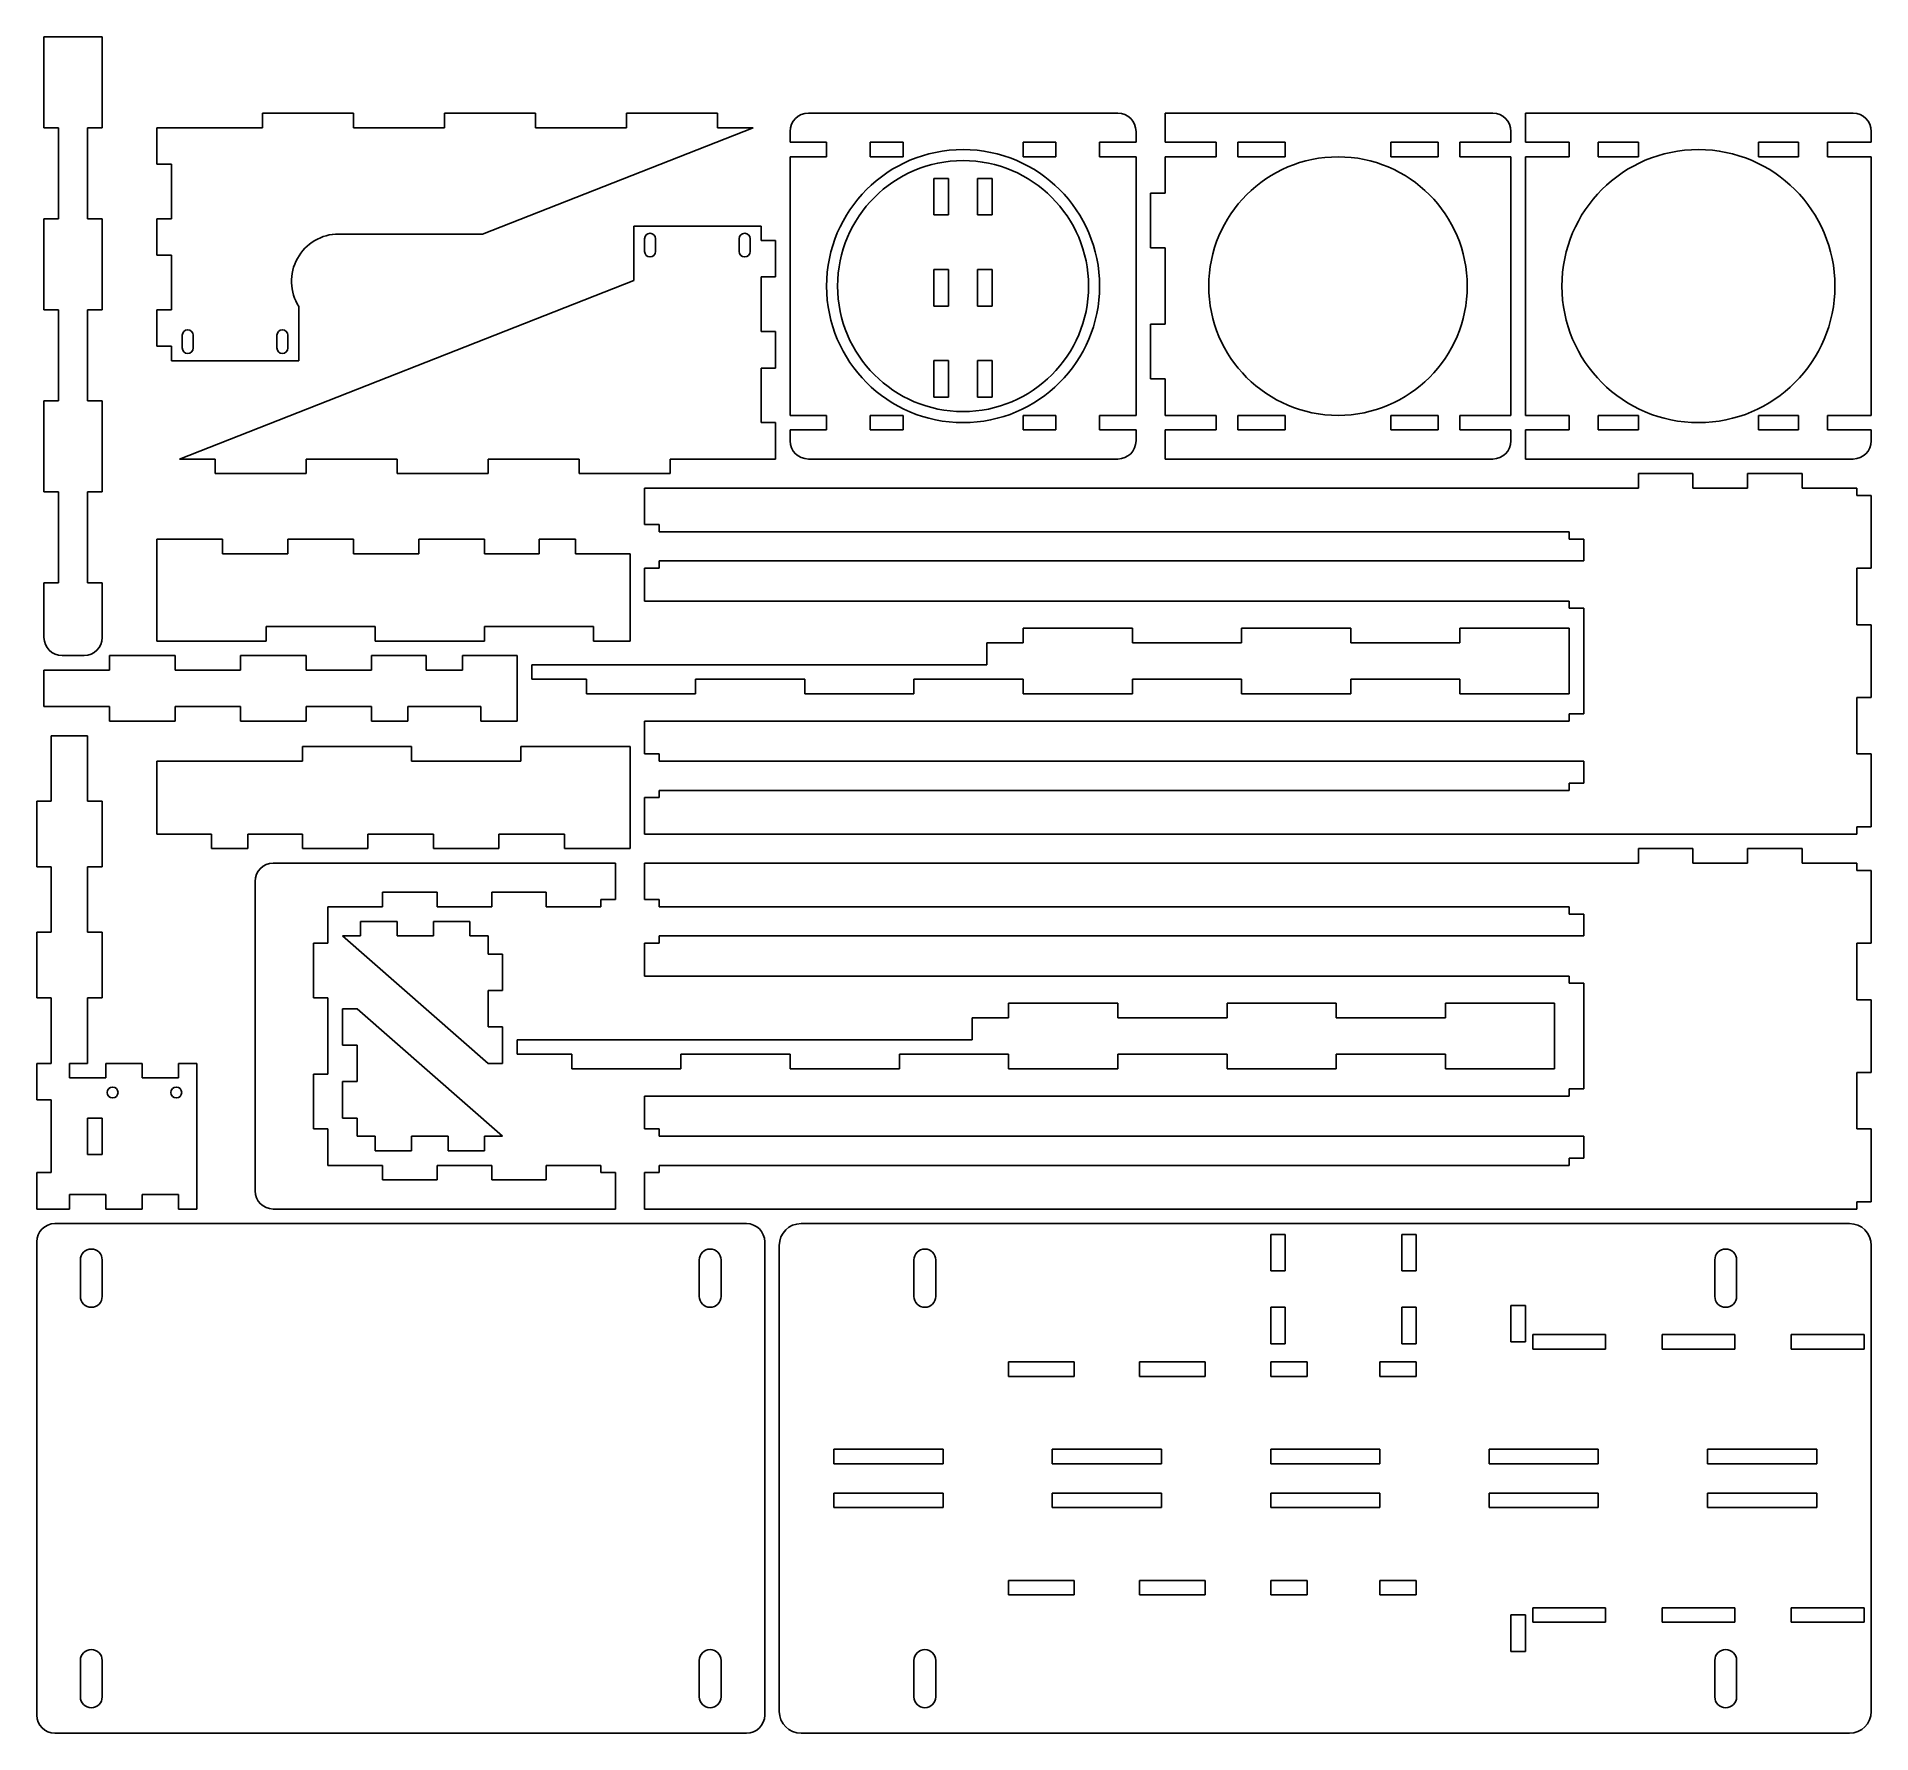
# Model space of a CAD drawing. Header units: millimetres. Extents: x -251 to 253, y -70 to 396.
import ezdxf

# ---------------------------------------------------------------- set-up
doc = ezdxf.new("R2010")
doc.units = ezdxf.units.MM

msp = doc.modelspace()

# ---------------------------------------------------------------- linework, layer by layer
at = {"color": 7, "linetype": 'Continuous', "lineweight": 25}
for p, q in [((-233.28, 395.93), (-249.28, 395.93)), ((-249.28, 395.93), (-249.28, 370.93)), ((-233.28, 370.93), (-233.28, 395.93)), ((-189.28, 374.93), (-164.28, 374.93)), ((-189.28, 374.93), (-189.28, 370.93)), ((-164.28, 370.93), (-164.28, 374.93)), ((-139.28, 374.93), (-114.28, 374.93)), ((-139.28, 374.93), (-139.28, 370.93)), ((-114.28, 370.93), (-114.28, 374.93)), ((-89.28, 374.93), (-64.28, 374.93)), ((-89.28, 374.93), (-89.28, 370.93)), ((-64.28, 370.93), (-64.28, 374.93)), ((45.72, 374.93), (-39.28, 374.93)), ((148.72, 374.93), (58.72, 374.93)), ((58.72, 374.93), (58.72, 366.93)), ((247.72, 374.93), (157.72, 374.93)), ((157.72, 374.93), (157.72, 366.93)), ((-245.28, 370.93), (-249.28, 370.93)), ((-245.28, 345.93), (-245.28, 370.93)), ((-237.28, 345.93), (-237.28, 370.93)), ((-237.28, 370.93), (-233.28, 370.93)), ((-189.28, 370.93), (-218.28, 370.93)), ((-218.28, 360.93), (-218.28, 370.93)), ((-139.28, 370.93), (-164.28, 370.93)), ((-54.47, 370.93), (-128.85, 341.73)), ((-89.28, 370.93), (-114.28, 370.93)), ((-54.47, 370.93), (-64.28, 370.93)), ((-44.28, 369.93), (-44.28, 366.93)), ((50.72, 366.93), (50.72, 369.93)), ((153.72, 366.93), (153.72, 369.93)), ((252.72, 366.93), (252.72, 369.93)), ((-44.28, 366.93), (-34.28, 366.93)), ((-34.28, 362.93), (-44.28, 362.93)), ((-44.28, 362.93), (-44.28, 291.93)), ((-34.28, 362.93), (-34.28, 366.93)), ((-22.28, 362.93), (-22.28, 366.93)), ((-13.28, 366.93), (-22.28, 366.93)), ((-13.28, 362.93), (-22.28, 362.93)), ((-13.28, 362.93), (-13.28, 366.93)), ((19.72, 362.93), (19.72, 366.93)), ((19.72, 366.93), (28.72, 366.93)), ((28.72, 362.93), (19.72, 362.93)), ((28.72, 362.93), (28.72, 366.93)), ((40.72, 362.93), (40.72, 366.93)), ((50.72, 366.93), (40.72, 366.93)), ((50.72, 362.93), (40.72, 362.93)), ((50.72, 291.93), (50.72, 362.93)), ((58.72, 366.93), (72.72, 366.93)), ((72.72, 362.93), (58.72, 362.93)), ((58.72, 362.93), (58.72, 352.93)), ((72.72, 362.93), (72.72, 366.93)), ((78.72, 362.93), (78.72, 366.93)), ((91.72, 366.93), (78.72, 366.93)), ((91.72, 362.93), (78.72, 362.93)), ((91.72, 362.93), (91.72, 366.93)), ((120.72, 362.93), (120.72, 366.93)), ((120.72, 366.93), (133.72, 366.93)), ((133.72, 362.93), (120.72, 362.93)), ((133.72, 362.93), (133.72, 366.93)), ((139.72, 362.93), (139.72, 366.93)), ((153.72, 366.93), (139.72, 366.93)), ((153.72, 362.93), (139.72, 362.93)), ((153.72, 291.93), (153.72, 362.93)), ((157.72, 366.93), (169.72, 366.93)), ((169.72, 362.93), (157.72, 362.93)), ((157.72, 362.93), (157.72, 291.93)), ((169.72, 362.93), (169.72, 366.93)), ((177.72, 362.93), (177.72, 366.93)), ((188.72, 366.93), (177.72, 366.93)), ((188.72, 362.93), (177.72, 362.93)), ((188.72, 362.93), (188.72, 366.93)), ((221.72, 362.93), (221.72, 366.93)), ((221.72, 366.93), (232.72, 366.93)), ((232.72, 362.93), (221.72, 362.93)), ((232.72, 362.93), (232.72, 366.93)), ((240.72, 362.93), (240.72, 366.93)), ((252.72, 366.93), (240.72, 366.93)), ((252.72, 362.93), (240.72, 362.93)), ((252.72, 291.93), (252.72, 362.93)), ((-218.28, 360.93), (-214.28, 360.93)), ((-214.28, 345.93), (-214.28, 360.93)), ((-4.78, 346.96), (-4.78, 356.96)), ((-4.78, 356.96), (-0.78, 356.96)), ((-0.78, 356.96), (-0.78, 346.96)), ((7.22, 356.96), (7.22, 346.96)), ((11.22, 356.96), (7.22, 356.96)), ((11.22, 346.96), (11.22, 356.96)), ((54.72, 352.93), (58.72, 352.93)), ((54.72, 337.93), (54.72, 352.93)), ((-249.28, 345.93), (-245.28, 345.93)), ((-249.28, 345.93), (-249.28, 320.93)), ((-233.28, 345.93), (-237.28, 345.93)), ((-233.28, 320.93), (-233.28, 345.93)), ((-218.28, 345.93), (-214.28, 345.93)), ((-218.28, 335.93), (-218.28, 345.93)), ((-87.28, 343.93), (-52.28, 343.93)), ((-87.28, 328.93), (-87.28, 343.93)), ((-52.28, 343.93), (-52.28, 339.93)), ((-0.78, 346.96), (-4.78, 346.96)), ((7.22, 346.96), (11.22, 346.96)), ((-168.28, 341.73), (-128.85, 341.73)), ((-84.28, 340.43), (-84.28, 336.93)), ((-81.28, 336.93), (-81.28, 340.43)), ((-58.28, 340.43), (-58.28, 336.93)), ((-55.28, 336.93), (-55.28, 340.43)), ((-48.28, 339.93), (-52.28, 339.93)), ((-48.28, 339.93), (-48.28, 329.93)), ((54.72, 337.93), (58.72, 337.93)), ((58.72, 337.93), (58.72, 316.93)), ((-218.28, 335.93), (-214.28, 335.93)), ((-214.28, 320.93), (-214.28, 335.93)), ((-212.09, 279.93), (-87.28, 328.93)), ((-52.28, 329.93), (-52.28, 314.93)), ((-48.28, 329.93), (-52.28, 329.93)), ((-4.78, 321.96), (-4.78, 331.96)), ((-4.78, 331.96), (-0.78, 331.96)), ((-0.78, 331.96), (-0.78, 321.96)), ((11.22, 331.96), (7.22, 331.96)), ((7.22, 331.96), (7.22, 321.96)), ((11.22, 321.96), (11.22, 331.96)), ((-245.28, 320.93), (-249.28, 320.93)), ((-245.28, 295.93), (-245.28, 320.93)), ((-237.28, 295.93), (-237.28, 320.93)), ((-237.28, 320.93), (-233.28, 320.93)), ((-218.28, 320.93), (-214.28, 320.93)), ((-218.28, 310.93), (-218.28, 320.93)), ((-179.28, 321.8), (-179.28, 306.93)), ((-0.78, 321.96), (-4.78, 321.96)), ((7.22, 321.96), (11.22, 321.96)), ((-211.28, 313.93), (-211.28, 310.43)), ((-208.28, 310.43), (-208.28, 313.93)), ((-185.28, 313.93), (-185.28, 310.43)), ((-182.28, 310.43), (-182.28, 313.93)), ((-48.28, 314.93), (-52.28, 314.93)), ((-48.28, 314.93), (-48.28, 304.93)), ((54.72, 316.93), (58.72, 316.93)), ((54.72, 301.93), (54.72, 316.93)), ((-218.28, 310.93), (-214.28, 310.93)), ((-214.28, 306.93), (-214.28, 310.93)), ((-179.28, 306.93), (-214.28, 306.93)), ((-52.28, 304.93), (-52.28, 289.93)), ((-48.28, 304.93), (-52.28, 304.93)), ((-4.78, 296.96), (-4.78, 306.96)), ((-4.78, 306.96), (-0.78, 306.96)), ((-0.78, 306.96), (-0.78, 296.96)), ((11.22, 306.96), (7.22, 306.96)), ((7.22, 306.96), (7.22, 296.96)), ((11.22, 296.96), (11.22, 306.96)), ((54.72, 301.93), (58.72, 301.93)), ((58.72, 301.93), (58.72, 291.93)), ((-249.28, 295.93), (-245.28, 295.93)), ((-249.28, 295.93), (-249.28, 270.93)), ((-233.28, 295.93), (-237.28, 295.93)), ((-233.28, 270.93), (-233.28, 295.93)), ((-0.78, 296.96), (-4.78, 296.96)), ((7.22, 296.96), (11.22, 296.96)), ((-48.28, 289.93), (-52.28, 289.93)), ((-48.28, 289.93), (-48.28, 279.93)), ((-44.28, 291.93), (-34.28, 291.93)), ((-44.28, 287.93), (-44.28, 284.93)), ((-44.28, 287.93), (-34.28, 287.93)), ((-34.28, 291.93), (-34.28, 287.93)), ((-22.28, 291.93), (-22.28, 287.93)), ((-13.28, 291.93), (-22.28, 291.93)), ((-13.28, 287.93), (-22.28, 287.93)), ((-13.28, 291.93), (-13.28, 287.93)), ((19.72, 291.93), (19.72, 287.93)), ((28.72, 291.93), (19.72, 291.93)), ((19.72, 287.93), (28.72, 287.93)), ((28.72, 291.93), (28.72, 287.93)), ((40.72, 291.93), (40.72, 287.93)), ((50.72, 291.93), (40.72, 291.93)), ((50.72, 287.93), (40.72, 287.93)), ((50.72, 284.93), (50.72, 287.93)), ((58.72, 291.93), (72.72, 291.93)), ((58.72, 287.93), (72.72, 287.93)), ((58.72, 287.93), (58.72, 279.93)), ((72.72, 291.93), (72.72, 287.93)), ((78.72, 291.93), (78.72, 287.93)), ((91.72, 291.93), (78.72, 291.93)), ((91.72, 287.93), (78.72, 287.93)), ((91.72, 291.93), (91.72, 287.93)), ((120.72, 291.93), (120.72, 287.93)), ((133.72, 291.93), (120.72, 291.93)), ((120.72, 287.93), (133.72, 287.93)), ((133.72, 291.93), (133.72, 287.93)), ((139.72, 291.93), (139.72, 287.93)), ((153.72, 291.93), (139.72, 291.93)), ((153.72, 287.93), (139.72, 287.93)), ((153.72, 284.93), (153.72, 287.93)), ((157.72, 291.93), (169.72, 291.93)), ((157.72, 287.93), (169.72, 287.93)), ((157.72, 287.93), (157.72, 279.93)), ((169.72, 291.93), (169.72, 287.93)), ((177.72, 291.93), (177.72, 287.93)), ((188.72, 291.93), (177.72, 291.93)), ((188.72, 287.93), (177.72, 287.93)), ((188.72, 291.93), (188.72, 287.93)), ((221.72, 291.93), (221.72, 287.93)), ((232.72, 291.93), (221.72, 291.93)), ((221.72, 287.93), (232.72, 287.93)), ((232.72, 291.93), (232.72, 287.93)), ((240.72, 291.93), (240.72, 287.93)), ((252.72, 291.93), (240.72, 291.93)), ((252.72, 287.93), (240.72, 287.93)), ((252.72, 284.93), (252.72, 287.93)), ((-212.09, 279.93), (-202.28, 279.93)), ((-202.28, 279.93), (-202.28, 275.93)), ((-177.28, 275.93), (-177.28, 279.93)), ((-177.28, 279.93), (-152.28, 279.93)), ((-152.28, 279.93), (-152.28, 275.93)), ((-127.28, 275.93), (-127.28, 279.93)), ((-127.28, 279.93), (-102.28, 279.93)), ((-102.28, 279.93), (-102.28, 275.93)), ((-77.28, 275.93), (-77.28, 279.93)), ((-77.28, 279.93), (-48.28, 279.93)), ((-39.28, 279.93), (45.72, 279.93)), ((58.72, 279.93), (148.72, 279.93)), ((157.72, 279.93), (247.72, 279.93)), ((-177.28, 275.93), (-202.28, 275.93)), ((-127.28, 275.93), (-152.28, 275.93)), ((-77.28, 275.93), (-102.28, 275.93)), ((188.72, 275.93), (203.72, 275.93)), ((188.72, 275.93), (188.72, 271.93)), ((203.72, 275.93), (203.72, 271.93)), ((218.72, 275.93), (233.72, 275.93)), ((218.72, 275.93), (218.72, 271.93)), ((233.72, 275.93), (233.72, 271.93)), ((-245.28, 270.93), (-249.28, 270.93)), ((-245.28, 245.93), (-245.28, 270.93)), ((-237.28, 245.93), (-237.28, 270.93)), ((-237.28, 270.93), (-233.28, 270.93)), ((-84.28, 271.93), (188.72, 271.93)), ((-84.28, 261.93), (-84.28, 271.93)), ((203.72, 271.93), (218.72, 271.93)), ((233.72, 271.93), (248.72, 271.93)), ((248.72, 271.93), (248.72, 269.93)), ((252.72, 269.93), (248.72, 269.93)), ((252.72, 269.93), (252.72, 249.93)), ((-218.28, 257.93), (-218.28, 229.93)), ((-200.28, 257.93), (-218.28, 257.93)), ((-200.28, 253.93), (-200.28, 257.93)), ((-164.28, 257.93), (-182.28, 257.93)), ((-182.28, 257.93), (-182.28, 253.93)), ((-164.28, 253.93), (-164.28, 257.93)), ((-128.28, 257.93), (-146.28, 257.93)), ((-146.28, 257.93), (-146.28, 253.93)), ((-128.28, 253.93), (-128.28, 257.93)), ((-103.28, 257.93), (-113.28, 257.93)), ((-113.28, 257.93), (-113.28, 253.93)), ((-103.28, 253.93), (-103.28, 257.93)), ((-84.28, 261.93), (-80.28, 261.93)), ((-80.28, 259.93), (-80.28, 261.93)), ((-80.28, 259.93), (169.72, 259.93)), ((169.72, 257.93), (169.72, 259.93)), ((169.72, 257.93), (173.72, 257.93)), ((173.72, 251.93), (173.72, 257.93)), ((-182.28, 253.93), (-200.28, 253.93)), ((-146.28, 253.93), (-164.28, 253.93)), ((-113.28, 253.93), (-128.28, 253.93)), ((-88.28, 253.93), (-103.28, 253.93)), ((-88.28, 229.93), (-88.28, 253.93)), ((-84.28, 249.93), (-80.28, 249.93)), ((-84.28, 240.93), (-84.28, 249.93)), ((-80.28, 251.93), (173.72, 251.93)), ((-80.28, 249.93), (-80.28, 251.93)), ((248.72, 249.93), (248.72, 234.43)), ((252.72, 249.93), (248.72, 249.93)), ((-249.28, 245.93), (-249.28, 230.93)), ((-249.28, 245.93), (-245.28, 245.93)), ((-233.28, 245.93), (-237.28, 245.93)), ((-233.28, 230.93), (-233.28, 245.93)), ((-84.28, 240.93), (169.72, 240.93)), ((169.72, 238.93), (169.72, 240.93)), ((169.72, 238.93), (173.72, 238.93)), ((173.72, 209.93), (173.72, 238.93)), ((-188.28, 229.93), (-188.28, 233.93)), ((-188.28, 233.93), (-158.28, 233.93)), ((-158.28, 233.93), (-158.28, 229.93)), ((-128.28, 229.93), (-128.28, 233.93)), ((-128.28, 233.93), (-98.28, 233.93)), ((-98.28, 233.93), (-98.28, 229.93)), ((19.72, 233.43), (49.72, 233.43)), ((19.72, 229.43), (19.72, 233.43)), ((49.72, 233.43), (49.72, 229.43)), ((79.72, 233.43), (109.72, 233.43)), ((79.72, 229.43), (79.72, 233.43)), ((109.72, 233.43), (109.72, 229.43)), ((139.72, 233.43), (169.72, 233.43)), ((139.72, 229.43), (139.72, 233.43)), ((169.72, 233.43), (169.72, 215.43)), ((252.72, 234.43), (248.72, 234.43)), ((252.72, 234.43), (252.72, 214.43)), ((-218.28, 229.93), (-188.28, 229.93)), ((-158.28, 229.93), (-128.28, 229.93)), ((-98.28, 229.93), (-88.28, 229.93)), ((9.72, 229.43), (9.72, 223.43)), ((9.72, 229.43), (19.72, 229.43)), ((49.72, 229.43), (79.72, 229.43)), ((109.72, 229.43), (139.72, 229.43)), ((-249.28, 221.93), (-231.28, 221.93)), ((-249.28, 211.93), (-249.28, 221.93)), ((-244.28, 225.93), (-238.28, 225.93)), ((-231.28, 225.93), (-213.28, 225.93)), ((-231.28, 221.93), (-231.28, 225.93)), ((-213.28, 225.93), (-213.28, 221.93)), ((-213.28, 221.93), (-195.28, 221.93)), ((-195.28, 225.93), (-177.28, 225.93)), ((-195.28, 221.93), (-195.28, 225.93)), ((-177.28, 225.93), (-177.28, 221.93)), ((-177.28, 221.93), (-159.28, 221.93)), ((-144.28, 225.93), (-159.28, 225.93)), ((-159.28, 221.93), (-159.28, 225.93)), ((-144.28, 221.93), (-144.28, 225.93)), ((-134.28, 221.93), (-144.28, 221.93)), ((-119.28, 225.93), (-134.28, 225.93)), ((-134.28, 225.93), (-134.28, 221.93)), ((-119.28, 225.93), (-119.28, 207.93)), ((9.72, 223.43), (-115.28, 223.43)), ((-115.28, 219.43), (-115.28, 223.43)), ((-100.28, 219.43), (-115.28, 219.43)), ((-100.28, 215.43), (-100.28, 219.43)), ((-70.28, 219.43), (-70.28, 215.43)), ((-40.28, 219.43), (-70.28, 219.43)), ((-40.28, 215.43), (-40.28, 219.43)), ((-10.28, 219.43), (-10.28, 215.43)), ((19.72, 219.43), (-10.28, 219.43)), ((19.72, 215.43), (19.72, 219.43)), ((49.72, 219.43), (49.72, 215.43)), ((79.72, 219.43), (49.72, 219.43)), ((79.72, 215.43), (79.72, 219.43)), ((109.72, 219.43), (109.72, 215.43)), ((139.72, 219.43), (109.72, 219.43)), ((139.72, 215.43), (139.72, 219.43)), ((-231.28, 211.93), (-249.28, 211.93)), ((-231.28, 207.93), (-231.28, 211.93)), ((-213.28, 211.93), (-213.28, 207.93)), ((-195.28, 211.93), (-213.28, 211.93)), ((-195.28, 207.93), (-195.28, 211.93)), ((-177.28, 211.93), (-177.28, 207.93)), ((-159.28, 211.93), (-177.28, 211.93)), ((-159.28, 207.93), (-159.28, 211.93)), ((-149.28, 211.93), (-149.28, 207.93)), ((-129.28, 211.93), (-149.28, 211.93)), ((-129.28, 207.93), (-129.28, 211.93)), ((-70.28, 215.43), (-100.28, 215.43)), ((-10.28, 215.43), (-40.28, 215.43)), ((49.72, 215.43), (19.72, 215.43)), ((109.72, 215.43), (79.72, 215.43)), ((169.72, 215.43), (139.72, 215.43)), ((248.72, 214.43), (248.72, 198.93)), ((252.72, 214.43), (248.72, 214.43)), ((-213.28, 207.93), (-231.28, 207.93)), ((-177.28, 207.93), (-195.28, 207.93)), ((-149.28, 207.93), (-159.28, 207.93)), ((-119.28, 207.93), (-129.28, 207.93)), ((-84.28, 207.93), (169.72, 207.93)), ((-84.28, 198.93), (-84.28, 207.93)), ((169.72, 209.93), (173.72, 209.93)), ((169.72, 207.93), (169.72, 209.93)), ((-247.28, 203.93), (-237.28, 203.93)), ((-247.28, 185.93), (-247.28, 203.93)), ((-237.28, 203.93), (-237.28, 185.93)), ((-178.28, 196.93), (-218.28, 196.93)), ((-218.28, 196.93), (-218.28, 176.93)), ((-148.28, 200.93), (-178.28, 200.93)), ((-178.28, 200.93), (-178.28, 196.93)), ((-148.28, 196.93), (-148.28, 200.93)), ((-118.28, 196.93), (-148.28, 196.93)), ((-88.28, 200.93), (-118.28, 200.93)), ((-118.28, 200.93), (-118.28, 196.93)), ((-88.28, 172.93), (-88.28, 200.93)), ((-84.28, 198.93), (-80.28, 198.93)), ((-80.28, 196.93), (-80.28, 198.93)), ((-80.28, 196.93), (173.72, 196.93)), ((173.72, 190.93), (173.72, 196.93)), ((252.72, 198.93), (248.72, 198.93)), ((252.72, 198.93), (252.72, 178.93)), ((-84.28, 186.93), (-80.28, 186.93)), ((-84.28, 176.93), (-84.28, 186.93)), ((-80.28, 188.93), (169.72, 188.93)), ((-80.28, 186.93), (-80.28, 188.93)), ((169.72, 190.93), (173.72, 190.93)), ((169.72, 188.93), (169.72, 190.93)), ((-251.28, 185.93), (-247.28, 185.93)), ((-251.28, 167.93), (-251.28, 185.93)), ((-237.28, 185.93), (-233.28, 185.93)), ((-233.28, 185.93), (-233.28, 167.93)), ((-218.28, 176.93), (-203.28, 176.93)), ((-203.28, 176.93), (-203.28, 172.93)), ((-193.28, 172.93), (-193.28, 176.93)), ((-193.28, 176.93), (-178.28, 176.93)), ((-178.28, 176.93), (-178.28, 172.93)), ((-160.28, 172.93), (-160.28, 176.93)), ((-160.28, 176.93), (-142.28, 176.93)), ((-142.28, 176.93), (-142.28, 172.93)), ((-124.28, 172.93), (-124.28, 176.93)), ((-124.28, 176.93), (-106.28, 176.93)), ((-106.28, 176.93), (-106.28, 172.93)), ((248.72, 176.93), (-84.28, 176.93)), ((248.72, 178.93), (248.72, 176.93)), ((252.72, 178.93), (248.72, 178.93)), ((-203.28, 172.93), (-193.28, 172.93)), ((-178.28, 172.93), (-160.28, 172.93)), ((-142.28, 172.93), (-124.28, 172.93)), ((-106.28, 172.93), (-88.28, 172.93)), ((188.72, 172.93), (203.72, 172.93)), ((188.72, 172.93), (188.72, 168.93)), ((203.72, 172.93), (203.72, 168.93)), ((218.72, 172.93), (233.72, 172.93)), ((218.72, 172.93), (218.72, 168.93)), ((233.72, 172.93), (233.72, 168.93)), ((-247.28, 167.93), (-251.28, 167.93)), ((-247.28, 149.93), (-247.28, 167.93)), ((-237.28, 167.93), (-237.28, 149.93)), ((-233.28, 167.93), (-237.28, 167.93)), ((-92.28, 168.93), (-186.28, 168.93)), ((-92.28, 168.93), (-92.28, 158.93)), ((-84.28, 168.93), (188.72, 168.93)), ((-84.28, 158.93), (-84.28, 168.93)), ((203.72, 168.93), (218.72, 168.93)), ((233.72, 168.93), (248.72, 168.93)), ((248.72, 168.93), (248.72, 166.93)), ((252.72, 166.93), (248.72, 166.93)), ((252.72, 166.93), (252.72, 146.93)), ((-191.28, 163.93), (-191.28, 78.93)), ((-171.28, 146.93), (-171.28, 156.93)), ((-171.28, 156.93), (-156.28, 156.93)), ((-156.28, 156.93), (-156.28, 160.93)), ((-156.28, 160.93), (-141.28, 160.93)), ((-141.28, 160.93), (-141.28, 156.93)), ((-141.28, 156.93), (-126.28, 156.93)), ((-126.28, 156.93), (-126.28, 160.93)), ((-126.28, 160.93), (-111.28, 160.93)), ((-111.28, 160.93), (-111.28, 156.93)), ((-111.28, 156.93), (-96.28, 156.93)), ((-96.28, 156.93), (-96.28, 158.93)), ((-92.28, 158.93), (-96.28, 158.93)), ((-84.28, 158.93), (-80.28, 158.93)), ((-80.28, 156.93), (-80.28, 158.93)), ((-80.28, 156.93), (169.72, 156.93)), ((169.72, 154.93), (169.72, 156.93)), ((-162.28, 152.93), (-152.28, 152.93)), ((-162.28, 148.93), (-162.28, 152.93)), ((-152.28, 152.93), (-152.28, 148.93)), ((-142.28, 152.93), (-132.28, 152.93)), ((-142.28, 148.93), (-142.28, 152.93)), ((-132.28, 152.93), (-132.28, 148.93)), ((169.72, 154.93), (173.72, 154.93)), ((173.72, 148.93), (173.72, 154.93)), ((-251.28, 149.93), (-247.28, 149.93)), ((-251.28, 131.93), (-251.28, 149.93)), ((-237.28, 149.93), (-233.28, 149.93)), ((-233.28, 149.93), (-233.28, 131.93)), ((-175.28, 131.93), (-175.28, 146.93)), ((-175.28, 146.93), (-171.28, 146.93)), ((-167.28, 148.93), (-162.28, 148.93)), ((-127.28, 113.93), (-167.28, 148.93)), ((-152.28, 148.93), (-142.28, 148.93)), ((-132.28, 148.93), (-127.28, 148.93)), ((-127.28, 148.93), (-127.28, 143.93)), ((-84.28, 146.93), (-80.28, 146.93)), ((-84.28, 137.93), (-84.28, 146.93)), ((-80.28, 148.93), (173.72, 148.93)), ((-80.28, 146.93), (-80.28, 148.93)), ((248.72, 146.93), (248.72, 131.43)), ((252.72, 146.93), (248.72, 146.93)), ((-127.28, 143.93), (-123.28, 143.93)), ((-123.28, 143.93), (-123.28, 133.93)), ((-84.28, 137.93), (169.72, 137.93)), ((169.72, 135.93), (169.72, 137.93)), ((-247.28, 131.93), (-251.28, 131.93)), ((-247.28, 113.93), (-247.28, 131.93)), ((-237.28, 131.93), (-237.28, 113.93)), ((-233.28, 131.93), (-237.28, 131.93)), ((-171.28, 131.93), (-175.28, 131.93)), ((-171.28, 110.93), (-171.28, 131.93)), ((-127.28, 133.93), (-127.28, 123.93)), ((-123.28, 133.93), (-127.28, 133.93)), ((169.72, 135.93), (173.72, 135.93)), ((173.72, 106.93), (173.72, 135.93)), ((252.72, 131.43), (248.72, 131.43)), ((252.72, 131.43), (252.72, 111.43)), ((-167.28, 128.93), (-163.28, 128.93)), ((-167.28, 118.93), (-167.28, 128.93)), ((-163.28, 128.93), (-123.28, 93.93)), ((5.72, 126.43), (5.72, 120.43)), ((5.72, 126.43), (15.72, 126.43)), ((15.72, 130.43), (45.72, 130.43)), ((15.72, 126.43), (15.72, 130.43)), ((45.72, 130.43), (45.72, 126.43)), ((45.72, 126.43), (75.72, 126.43)), ((75.72, 130.43), (105.72, 130.43)), ((75.72, 126.43), (75.72, 130.43)), ((105.72, 130.43), (105.72, 126.43)), ((105.72, 126.43), (135.72, 126.43)), ((135.72, 130.43), (165.72, 130.43)), ((135.72, 126.43), (135.72, 130.43)), ((165.72, 130.43), (165.72, 112.43)), ((-127.28, 123.93), (-123.28, 123.93)), ((-123.28, 123.93), (-123.28, 113.93)), ((-163.28, 118.93), (-167.28, 118.93)), ((-163.28, 108.93), (-163.28, 118.93)), ((5.72, 120.43), (-119.28, 120.43)), ((-119.28, 116.43), (-119.28, 120.43)), ((-104.28, 116.43), (-119.28, 116.43)), ((-104.28, 112.43), (-104.28, 116.43)), ((-74.28, 116.43), (-74.28, 112.43)), ((-44.28, 116.43), (-74.28, 116.43)), ((-44.28, 112.43), (-44.28, 116.43)), ((-14.28, 116.43), (-14.28, 112.43)), ((15.72, 116.43), (-14.28, 116.43)), ((15.72, 112.43), (15.72, 116.43)), ((45.72, 116.43), (45.72, 112.43)), ((75.72, 116.43), (45.72, 116.43)), ((75.72, 112.43), (75.72, 116.43)), ((105.72, 116.43), (105.72, 112.43)), ((135.72, 116.43), (105.72, 116.43)), ((135.72, 112.43), (135.72, 116.43)), ((-251.28, 113.93), (-247.28, 113.93)), ((-251.28, 103.93), (-251.28, 113.93)), ((-242.28, 109.93), (-242.28, 113.93)), ((-237.28, 113.93), (-242.28, 113.93)), ((-232.28, 113.93), (-222.28, 113.93)), ((-232.28, 113.93), (-232.28, 109.93)), ((-222.28, 109.93), (-222.28, 113.93)), ((-212.28, 113.93), (-207.28, 113.93)), ((-212.28, 113.93), (-212.28, 109.93)), ((-207.28, 113.93), (-207.28, 73.93)), ((-175.28, 95.93), (-175.28, 110.93)), ((-175.28, 110.93), (-171.28, 110.93)), ((-123.28, 113.93), (-127.28, 113.93)), ((-74.28, 112.43), (-104.28, 112.43)), ((-14.28, 112.43), (-44.28, 112.43)), ((45.72, 112.43), (15.72, 112.43)), ((105.72, 112.43), (75.72, 112.43)), ((165.72, 112.43), (135.72, 112.43)), ((248.72, 111.43), (248.72, 95.93)), ((252.72, 111.43), (248.72, 111.43)), ((-232.28, 109.93), (-242.28, 109.93)), ((-212.28, 109.93), (-222.28, 109.93)), ((-167.28, 108.93), (-163.28, 108.93)), ((-167.28, 98.93), (-167.28, 108.93)), ((169.72, 106.93), (173.72, 106.93)), ((169.72, 104.93), (169.72, 106.93)), ((-247.28, 103.93), (-251.28, 103.93)), ((-247.28, 83.93), (-247.28, 103.93)), ((-84.28, 104.93), (169.72, 104.93)), ((-84.28, 95.93), (-84.28, 104.93)), ((-237.28, 98.93), (-233.28, 98.93)), ((-237.28, 88.93), (-237.28, 98.93)), ((-233.28, 98.93), (-233.28, 88.93)), ((-171.28, 95.93), (-175.28, 95.93)), ((-171.28, 85.93), (-171.28, 95.93)), ((-163.28, 98.93), (-167.28, 98.93)), ((-163.28, 93.93), (-163.28, 98.93)), ((-84.28, 95.93), (-80.28, 95.93)), ((-80.28, 93.93), (-80.28, 95.93)), ((252.72, 95.93), (248.72, 95.93)), ((252.72, 95.93), (252.72, 75.93)), ((-158.28, 93.93), (-163.28, 93.93)), ((-158.28, 89.93), (-158.28, 93.93)), ((-148.28, 93.93), (-148.28, 89.93)), ((-138.28, 93.93), (-148.28, 93.93)), ((-138.28, 89.93), (-138.28, 93.93)), ((-128.28, 93.93), (-128.28, 89.93)), ((-123.28, 93.93), (-128.28, 93.93)), ((-80.28, 93.93), (173.72, 93.93)), ((173.72, 87.93), (173.72, 93.93)), ((-233.28, 88.93), (-237.28, 88.93)), ((-156.28, 85.93), (-171.28, 85.93)), ((-148.28, 89.93), (-158.28, 89.93)), ((-156.28, 81.93), (-156.28, 85.93)), ((-126.28, 85.93), (-141.28, 85.93)), ((-141.28, 85.93), (-141.28, 81.93)), ((-128.28, 89.93), (-138.28, 89.93)), ((-126.28, 81.93), (-126.28, 85.93)), ((-96.28, 85.93), (-111.28, 85.93)), ((-111.28, 85.93), (-111.28, 81.93)), ((-96.28, 83.93), (-96.28, 85.93)), ((-80.28, 85.93), (169.72, 85.93)), ((-80.28, 83.93), (-80.28, 85.93)), ((169.72, 87.93), (173.72, 87.93)), ((169.72, 85.93), (169.72, 87.93)), ((-251.28, 83.93), (-247.28, 83.93)), ((-251.28, 73.93), (-251.28, 83.93)), ((-141.28, 81.93), (-156.28, 81.93)), ((-111.28, 81.93), (-126.28, 81.93)), ((-92.28, 83.93), (-96.28, 83.93)), ((-92.28, 83.93), (-92.28, 73.93)), ((-84.28, 83.93), (-80.28, 83.93)), ((-84.28, 73.93), (-84.28, 83.93)), ((-242.28, 73.93), (-242.28, 77.93)), ((-242.28, 77.93), (-232.28, 77.93)), ((-232.28, 77.93), (-232.28, 73.93)), ((-222.28, 73.93), (-222.28, 77.93)), ((-222.28, 77.93), (-212.28, 77.93)), ((-212.28, 77.93), (-212.28, 73.93)), ((248.72, 75.93), (248.72, 73.93)), ((252.72, 75.93), (248.72, 75.93)), ((-242.28, 73.93), (-251.28, 73.93)), ((-222.28, 73.93), (-232.28, 73.93)), ((-207.28, 73.93), (-212.28, 73.93)), ((-186.28, 73.93), (-92.28, 73.93)), ((248.72, 73.93), (-84.28, 73.93)), ((-56.28, 69.93), (-246.28, 69.93)), ((246.72, 69.93), (-41.28, 69.93)), ((87.72, 66.93), (87.72, 56.93)), ((91.72, 66.93), (87.72, 66.93)), ((91.72, 56.93), (91.72, 66.93)), ((123.72, 66.93), (123.72, 56.93)), ((127.72, 66.93), (123.72, 66.93)), ((127.72, 56.93), (127.72, 66.93)), ((-251.28, 64.93), (-251.28, -65.07)), ((-51.28, -65.07), (-51.28, 64.93)), ((-47.28, 63.93), (-47.28, -64.07)), ((252.72, -64.07), (252.72, 63.93)), ((-239.28, 59.93), (-239.28, 49.93)), ((-233.28, 49.93), (-233.28, 59.93)), ((-69.28, 59.93), (-69.28, 49.93)), ((-63.28, 49.93), (-63.28, 59.93)), ((-10.28, 59.93), (-10.28, 49.93)), ((-4.28, 49.93), (-4.28, 59.93)), ((87.72, 56.93), (91.72, 56.93)), ((123.72, 56.93), (127.72, 56.93)), ((209.72, 59.93), (209.72, 49.93)), ((215.72, 49.93), (215.72, 59.93)), ((87.72, 46.93), (87.72, 36.93)), ((91.72, 46.93), (87.72, 46.93)), ((91.72, 36.93), (91.72, 46.93)), ((127.72, 46.93), (123.72, 46.93)), ((123.72, 46.93), (123.72, 36.93)), ((127.72, 36.93), (127.72, 46.93)), ((157.72, 47.43), (153.72, 47.43)), ((153.72, 47.43), (153.72, 37.43)), ((157.72, 37.43), (157.72, 47.43)), ((87.72, 36.93), (91.72, 36.93)), ((123.72, 36.93), (127.72, 36.93)), ((153.72, 37.43), (157.72, 37.43)), ((179.72, 39.43), (159.72, 39.43)), ((159.72, 39.43), (159.72, 35.43)), ((159.72, 35.43), (179.72, 35.43)), ((179.72, 35.43), (179.72, 39.43)), ((195.22, 39.43), (195.22, 35.43)), ((215.22, 39.43), (195.22, 39.43)), ((195.22, 35.43), (215.22, 35.43)), ((215.22, 35.43), (215.22, 39.43)), ((230.72, 39.43), (230.72, 35.43)), ((250.72, 39.43), (230.72, 39.43)), ((230.72, 35.43), (250.72, 35.43)), ((250.72, 35.43), (250.72, 39.43)), ((33.72, 31.93), (15.72, 31.93)), ((15.72, 31.93), (15.72, 27.93)), ((33.72, 27.93), (33.72, 31.93)), ((69.72, 31.93), (51.72, 31.93)), ((51.72, 31.93), (51.72, 27.93)), ((69.72, 27.93), (69.72, 31.93)), ((97.72, 31.93), (87.72, 31.93)), ((87.72, 31.93), (87.72, 27.93)), ((97.72, 27.93), (97.72, 31.93)), ((127.72, 31.93), (117.72, 31.93)), ((117.72, 31.93), (117.72, 27.93)), ((127.72, 27.93), (127.72, 31.93)), ((15.72, 27.93), (33.72, 27.93)), ((51.72, 27.93), (69.72, 27.93)), ((87.72, 27.93), (97.72, 27.93)), ((117.72, 27.93), (127.72, 27.93)), ((-32.28, 7.93), (-32.28, 3.93)), ((-2.28, 7.93), (-32.28, 7.93)), ((-2.28, 3.93), (-2.28, 7.93)), ((27.72, 7.93), (27.72, 3.93)), ((57.72, 7.93), (27.72, 7.93)), ((57.72, 3.93), (57.72, 7.93)), ((87.72, 7.93), (87.72, 3.93)), ((117.72, 7.93), (87.72, 7.93)), ((117.72, 3.93), (117.72, 7.93)), ((147.72, 7.93), (147.72, 3.93)), ((177.72, 7.93), (147.72, 7.93)), ((177.72, 3.93), (177.72, 7.93)), ((207.72, 7.93), (207.72, 3.93)), ((237.72, 7.93), (207.72, 7.93)), ((237.72, 3.93), (237.72, 7.93)), ((-32.28, 3.93), (-2.28, 3.93)), ((27.72, 3.93), (57.72, 3.93)), ((87.72, 3.93), (117.72, 3.93)), ((147.72, 3.93), (177.72, 3.93)), ((207.72, 3.93), (237.72, 3.93)), ((-32.28, -4.07), (-32.28, -8.07)), ((-2.28, -4.07), (-32.28, -4.07)), ((-2.28, -8.07), (-2.28, -4.07)), ((27.72, -4.07), (27.72, -8.07)), ((57.72, -4.07), (27.72, -4.07)), ((57.72, -8.07), (57.72, -4.07)), ((87.72, -4.07), (87.72, -8.07)), ((117.72, -4.07), (87.72, -4.07)), ((117.72, -8.07), (117.72, -4.07)), ((147.72, -4.07), (147.72, -8.07)), ((177.72, -4.07), (147.72, -4.07)), ((177.72, -8.07), (177.72, -4.07)), ((207.72, -4.07), (207.72, -8.07)), ((237.72, -4.07), (207.72, -4.07)), ((237.72, -8.07), (237.72, -4.07)), ((-32.28, -8.07), (-2.28, -8.07)), ((27.72, -8.07), (57.72, -8.07)), ((87.72, -8.07), (117.72, -8.07)), ((147.72, -8.07), (177.72, -8.07)), ((207.72, -8.07), (237.72, -8.07)), ((15.72, -32.07), (15.72, -28.07)), ((15.72, -28.07), (33.72, -28.07)), ((33.72, -28.07), (33.72, -32.07)), ((51.72, -32.07), (51.72, -28.07)), ((51.72, -28.07), (69.72, -28.07)), ((69.72, -28.07), (69.72, -32.07)), ((87.72, -32.07), (87.72, -28.07)), ((87.72, -28.07), (97.72, -28.07)), ((97.72, -28.07), (97.72, -32.07)), ((117.72, -32.07), (117.72, -28.07)), ((117.72, -28.07), (127.72, -28.07)), ((127.72, -28.07), (127.72, -32.07)), ((33.72, -32.07), (15.72, -32.07)), ((69.72, -32.07), (51.72, -32.07)), ((97.72, -32.07), (87.72, -32.07)), ((127.72, -32.07), (117.72, -32.07)), ((157.72, -37.57), (153.72, -37.57)), ((153.72, -37.57), (153.72, -47.57)), ((157.72, -47.57), (157.72, -37.57)), ((179.72, -35.57), (159.72, -35.57)), ((159.72, -35.57), (159.72, -39.57)), ((159.72, -39.57), (179.72, -39.57)), ((179.72, -39.57), (179.72, -35.57)), ((195.22, -35.57), (195.22, -39.57)), ((215.22, -35.57), (195.22, -35.57)), ((195.22, -39.57), (215.22, -39.57)), ((215.22, -39.57), (215.22, -35.57)), ((230.72, -35.57), (230.72, -39.57)), ((250.72, -35.57), (230.72, -35.57)), ((230.72, -39.57), (250.72, -39.57)), ((250.72, -39.57), (250.72, -35.57)), ((-239.28, -50.07), (-239.28, -60.07)), ((-233.28, -60.07), (-233.28, -50.07)), ((-69.28, -50.07), (-69.28, -60.07)), ((-63.28, -60.07), (-63.28, -50.07)), ((-10.28, -50.07), (-10.28, -60.07)), ((-4.28, -60.07), (-4.28, -50.07)), ((153.72, -47.57), (157.72, -47.57)), ((209.72, -50.07), (209.72, -60.07)), ((215.72, -60.07), (215.72, -50.07)), ((-246.28, -70.07), (-56.28, -70.07)), ((-41.28, -70.07), (246.72, -70.07))]:
    msp.add_line(p, q, dxfattribs=at)
for centre, radius in [((3.22, 327.43), 37.5), ((106.22, 327.43), 35.5), ((205.22, 327.43), 37.5), ((3.22, 327.43), 34.47), ((-230.43, 105.93), 1.5), ((-212.93, 105.93), 1.5)]:
    msp.add_circle(centre, radius, dxfattribs=at)
for centre, radius, start, end in [((-39.28, 369.93), 5, 90, 180), ((45.72, 369.93), 5, 0, 90), ((148.72, 369.93), 5, 0, 90), ((247.72, 369.93), 5, 0, 90), ((-168.28, 328.73), 13, 90, 212.2042), ((-82.78, 340.43), 1.5, 0, 180), ((-56.78, 340.43), 1.5, 0, 180), ((-82.78, 336.93), 1.5, 180, 0), ((-56.78, 336.93), 1.5, 180, 0), ((-209.78, 313.93), 1.5, 0, 180), ((-183.78, 313.93), 1.5, 0, 180), ((-209.78, 310.43), 1.5, 180, 0), ((-183.78, 310.43), 1.5, 180, 0), ((-39.28, 284.93), 5, 180, 270), ((45.72, 284.93), 5, 270, 0), ((148.72, 284.93), 5, 270, 0), ((247.72, 284.93), 5, 270, 0), ((-244.28, 230.93), 5, 180, 270), ((-238.28, 230.93), 5, 270, 0), ((-186.28, 163.93), 5, 90, 180), ((-186.28, 78.93), 5, 180, 270), ((-246.28, 64.93), 5, 90, 180), ((-56.28, 64.93), 5, 0, 90), ((-41.28, 63.93), 6, 90, 180), ((246.72, 63.93), 6, 0, 90), ((-236.28, 59.93), 3, 0, 180), ((-66.28, 59.93), 3, 0, 180), ((-7.28, 59.93), 3, 0, 180), ((212.72, 59.93), 3, 0, 180), ((-236.28, 49.93), 3, 180, 0), ((-66.28, 49.93), 3, 180, 0), ((-7.28, 49.93), 3, 180, 0), ((212.72, 49.93), 3, 180, 0), ((-236.28, -50.07), 3, 0, 180), ((-66.28, -50.07), 3, 0, 180), ((-7.28, -50.07), 3, 0, 180), ((212.72, -50.07), 3, 0, 180), ((-236.28, -60.07), 3, 180, 0), ((-66.28, -60.07), 3, 180, 0), ((-7.28, -60.07), 3, 180, 0), ((212.72, -60.07), 3, 180, 0), ((-246.28, -65.07), 5, 180, 270), ((-56.28, -65.07), 5, 270, 0), ((-41.28, -64.07), 6, 180, 270), ((246.72, -64.07), 6, 270, 0)]:
    msp.add_arc(centre, radius, start, end, dxfattribs=at)

doc.saveas('drawing.dxf')
